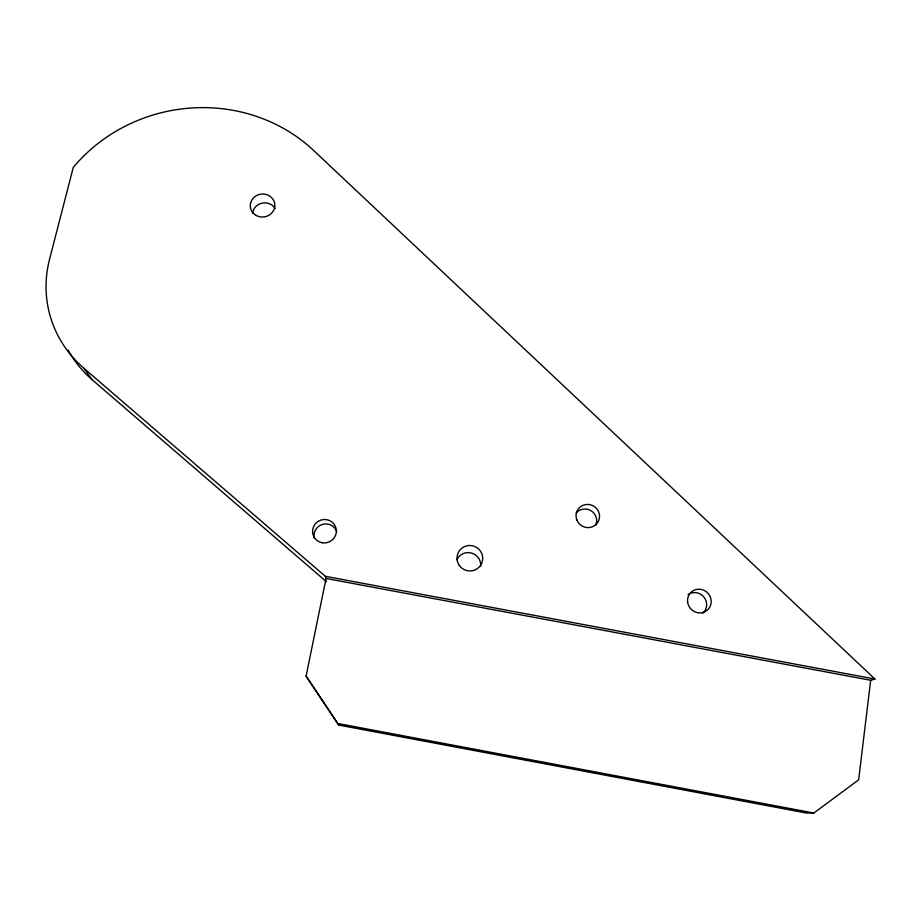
<?xml version="1.0" encoding="UTF-8"?>
<svg xmlns="http://www.w3.org/2000/svg" width="921" height="921" viewBox="0 0 921 921"><rect width="100%" height="100%" fill="white"/><g stroke="black" fill="none" stroke-linecap="round" stroke-linejoin="round"><path stroke-width="1.38" d="M870.679 680.274L858.637 779.857L813.853 813.013L806.428 813.036L338.755 725.08L306.094 676.129L326.057 578.457L325.309 576.293L83.776 368.147A120.824 113.225 -14.5 0 1 49.826 258.248L73.277 167.392A161.083 150.883 -11.8 0 1 313.693 150.526L874.95 679.042L870.679 680.274L326.057 578.457M325.309 576.293L874.95 679.042M337.477 723.434L813.853 813.013M68.142 350.095A117.704 110.543 -14.7 0 0 92.238 379.797L326.425 581.727M306.094 676.129L338.755 725.08M83.776 368.147L92.238 379.797M456.897 559.646A12.526 12.399 19 0 1 480.67 566.242M252.584 213.188A12.134 11.351 -6.9 0 1 262.22 203.115A12.134 11.351 -6.9 0 1 275.229 208.537M314.314 538.29A11.743 11.501 -21.1 0 1 322.465 524.406A11.743 11.501 -21.1 0 1 336.798 531.624M576.178 512.985A11.651 11.34 31.3 0 1 595.668 525.384M688.045 594.586A11.904 11.443 46 0 1 704.047 597.222A11.904 11.443 46 0 1 702.735 613.259M256.245 215.491A12.307 11.501 -6.8 0 0 274.861 205.521A12.307 11.501 -6.8 0 0 256.579 195.563A12.307 11.501 -6.8 0 0 256.245 215.491M322.108 542.722A11.915 11.674 -20.6 0 0 335.728 527.33A11.915 11.674 -20.6 0 0 315.535 523.6A11.915 11.674 -20.6 0 0 322.108 542.722M459.303 565.425A12.871 12.733 18.3 0 0 481.499 563.721A12.871 12.733 18.3 0 0 468.777 545.52A12.871 12.733 18.3 0 0 459.303 565.425M687.596 601.954A12.077 11.616 45.7 0 0 706.442 610.807A12.077 11.616 45.7 0 0 704.047 590.338A12.077 11.616 45.7 0 0 687.596 601.954M576.811 519.858A11.823 11.501 31 0 0 596.889 523.565A11.823 11.501 31 0 0 589.682 504.627A11.823 11.501 31 0 0 576.811 519.858"/></g></svg>
